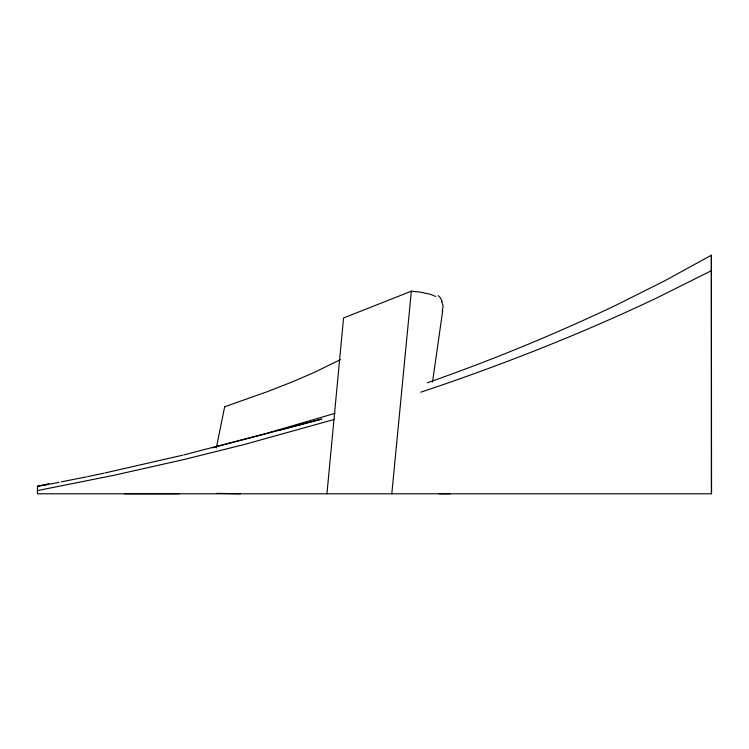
<?xml version="1.0" encoding="UTF-8"?>
<svg xmlns="http://www.w3.org/2000/svg" width="749" height="749" viewBox="0 0 749 749"><rect width="100%" height="100%" fill="white"/><g stroke="black" fill="none" stroke-linecap="round" stroke-linejoin="round"><path stroke-width="1.12" d="M326.948 493.778L343.557 317.979L411.341 291.192L419.74 292.035L430.123 294.217L435.768 296.464M411.341 291.192L391.802 493.778M432.529 382.027L442.715 310.545M216.311 447.986L224.663 406.782L267.599 391.587L292.25 381.906L313.906 372.599L340.542 359.576M442.2 310.844L443.155 306.369L441.826 301.669M37.45 486.185L37.45 493.778L711.55 493.778L711.372 255.212L664.597 280.866L615.182 305.601C553.979 334.616 491.25 360.4 427.314 382.786M711.55 270.614L657.098 297.774C586.308 331.461 513.346 360.466 439.232 385.988L420.798 392.167M335.093 413.317L265.127 433.755L183.748 454.924M334.428 419.393L243.893 444.606L183.739 459.568L113.633 475.362L37.45 490.586M277.71 430.666L321.714 419.084L212.342 447.79M182.653 455.195L104.935 472.965M39.734 485.923L37.722 486.363L49.181 483.91L38.049 486.045M87.315 476.692L103.811 473.218M41.981 485.698L47.646 484.575M49.911 484.126L58.984 482.319M61.249 481.869L86.182 476.916M224.663 406.782L225.543 406.67M124.577 493.778L178.974 493.778M439.232 493.778L450.177 493.788M216.779 493.357L240.354 493.778M711.372 255.212L711.372 493.778M438.24 295.649A1167.101 102.65 -18 0 1 441.994 301.622"/></g></svg>
